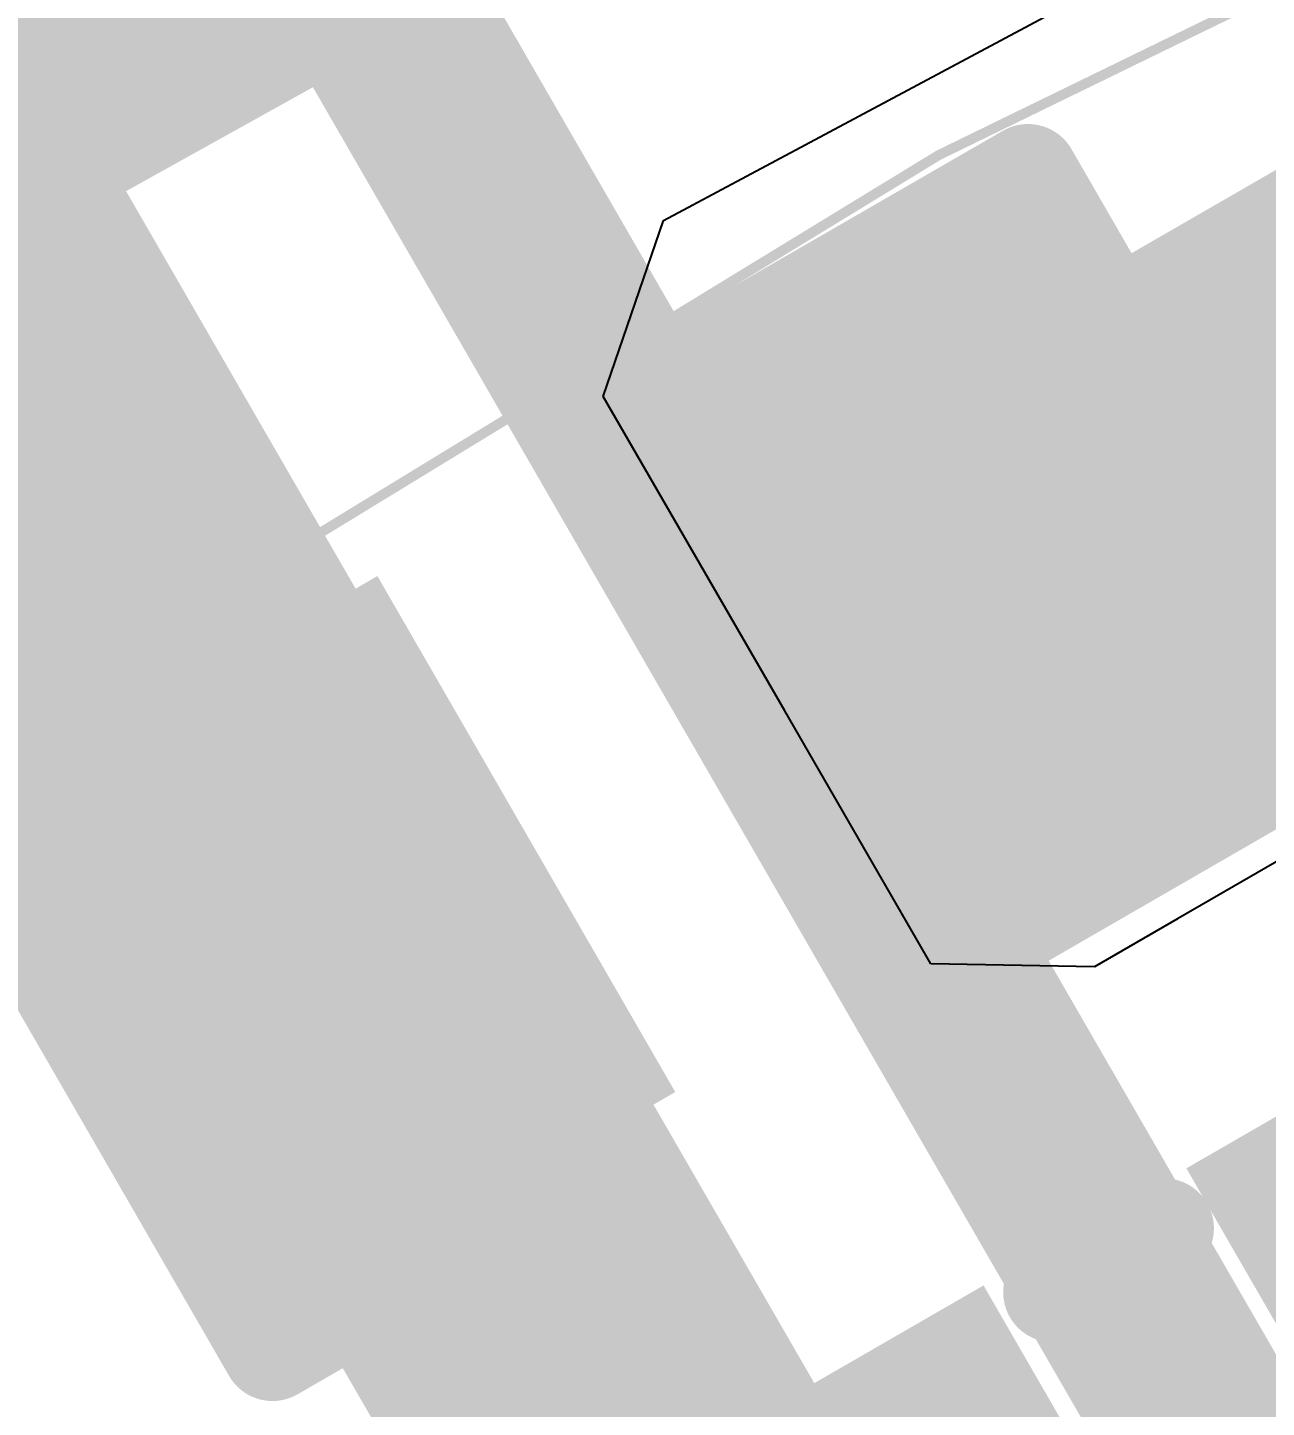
# Model space of a CAD drawing. Header units: inches. Extents: x -7 to 348, y -14 to 159.
# Drawn here: x 24.57 to 26.14, y 36.382 to 38.131 of the extents above; entities that cross this region are included whole.
import ezdxf

# ---------------------------------------------------------------- set-up
doc = ezdxf.new("R2010")
doc.units = ezdxf.units.IN
for name, color, linetype in [('Dimension', 6, 'Continuous'), ('Fabrication', 76, 'Continuous'), ('Top Layer', 1, 'Continuous'), ('Top Overlay', 2, 'Continuous'), ('Top Paste', 8, 'Continuous'), ('Top Solder', 216, 'Continuous')]:
    doc.layers.add(name, color=color, linetype=linetype)
doc.styles.add('Arial', font='', dxfattribs={"height": 0.2})
doc.styles.get('Arial').set_extended_font_data('Arial')

msp = doc.modelspace()

# ---------------------------------------------------------------- hatches: boundary and pattern name
at = {"layer": 'Top Layer'}
for points in [[(25.8056, 37.8234), (26.1231, 37.2735), (25.7271, 37.0449), (25.4096, 37.5948)], [(24.9917, 37.3535), (25.3092, 36.8036), (24.9132, 36.575), (24.5957, 37.1249)], [(26.0945, 35.7915), (25.4017, 35.3915), (25.0517, 35.9977), (25.7445, 36.3977)]]:
    msp.add_hatch(color=1, dxfattribs=at).paths.add_polyline_path(points)
at = {"layer": 'Top Paste'}
for points in [[(25.8056, 37.8234), (26.1231, 37.2735), (25.7271, 37.0449), (25.4096, 37.5948)], [(24.9917, 37.3535), (25.3092, 36.8036), (24.9132, 36.575), (24.5957, 37.1249)], [(26.0945, 35.7915), (25.4017, 35.3915), (25.0517, 35.9977), (25.7445, 36.3977)]]:
    msp.add_hatch(color=8, dxfattribs=at).paths.add_polyline_path(points)
at = {"layer": 'Top Solder'}
for points in [[(25.8275, 37.9054), (26.205, 37.2515), (25.7052, 36.9629), (25.3277, 37.6168)], [(25.0136, 37.4355), (25.3911, 36.7816), (24.8913, 36.493), (24.5138, 37.1469)], [(27.3591, 36.4043), (26.4903, 35.9027), (26.0387, 36.6849), (26.9075, 37.1865)], [(26.2333, 35.7543), (25.3645, 35.2527), (24.9129, 36.0349), (25.7817, 36.5365)]]:
    msp.add_hatch(color=216, dxfattribs=at).paths.add_polyline_path(points)

# ---------------------------------------------------------------- linework, layer by layer
at = {"layer": 'Dimension', "const_width": 0.254}
msp.add_lwpolyline([(21.8173, 43.7036), (50.0673, -5.2268)], dxfattribs=at)
for points in [[(58.31, 19.467, 1), (13.31, 19.467, 1)], [(54.5603, 19.4669, 1), (17.0603, 19.4669, 1)]]:
    msp.add_lwpolyline(points, format="xyb", close=True, dxfattribs=at)
at = {"layer": 'Fabrication', "const_width": 0.0127}
msp.add_lwpolyline([(24.0276, 36.9322, -0.191774), (39.2015, 40.274)], format="xyb", dxfattribs=at)
msp.add_lwpolyline([(24.0276, 36.9322, -0.191774), (39.2015, 40.274)], format="xyb", dxfattribs=at)
msp.add_lwpolyline([(24.0276, 36.9322, -0.191774), (39.2015, 40.274)], format="xyb", dxfattribs=at)
msp.add_lwpolyline([(24.0276, 36.9322, -0.191774), (39.2015, 40.274)], format="xyb", dxfattribs=at)
at = {"layer": 'Top Layer'}
for p, q in [((25.3762, 37.8862), (26.4778, 38.475)), ((25.2997, 37.663), (25.3762, 37.8862)), ((25.5297, 37.2647), (25.2997, 37.663)), ((27.0098, 37.5682), (26.0274, 37.001)), ((25.7149, 36.9439), (25.5297, 37.2647)), ((25.5297, 37.2647), (25.5297, 37.2647)), ((25.5297, 37.2647), (25.5297, 37.2647)), ((26.0274, 37.001), (25.9223, 36.9403)), ((25.9223, 36.9403), (25.7149, 36.9439))]:
    msp.add_line(p, q, dxfattribs=at)
at = {"layer": 'Top Layer', "const_width": 2.032}
msp.add_lwpolyline([(23.9597, 38.6755, -0.53877), (58.0622, 22.8854)], format="xyb", dxfattribs=at)
at = {"layer": 'Top Layer'}
for points, const_width in [([(23.4517, 38.6755, 1), (24.4677, 38.6755, 1)], 1.016), ([(25.7273, 37.485, 1), (25.9813, 37.485, 1)], 0.254), ([(25.7908, 37.485, 1), (25.9178, 37.485, 1)], 0.127), ([(25.7029, 37.4342, 1), (25.8299, 37.4342, 1)], 0.127), ([(24.8278, 36.9656, 1), (25.0818, 36.9656, 1)], 0.254), ([(24.8278, 36.9656, 1), (25.0818, 36.9656, 1)], 0.254), ([(24.842, 36.9409, 1), (25.096, 36.9409, 1)], 0.254), ([(24.842, 36.9409, 1), (25.096, 36.9409, 1)], 0.254)]:
    msp.add_lwpolyline(points, format="xyb", close=True, dxfattribs=dict(at, const_width=const_width))
for points, const_width in [([(24.069, 38.4998), (24.9548, 36.9656)], 0.508), ([(25.8543, 37.485), (26.5124, 37.8649)], 0.508), ([(25.7664, 37.4342), (25.8543, 37.485)], 0.254), ([(24.9548, 36.9656), (24.969, 36.9409)], 0.508), ([(24.969, 36.9409), (25.5731, 35.8946)], 0.508)]:
    msp.add_lwpolyline(points, dxfattribs=dict(at, const_width=const_width))
at = {"layer": 'Top Overlay', "const_width": 0.127}
for points in [[(25.3982, 37.6909), (25.8381, 37.9449)], [(25.8381, 37.9449), (26.2445, 37.2409)], [(24.4743, 37.1575), (24.9142, 37.4115)], [(25.8046, 36.9869), (26.2445, 37.2409)], [(24.4743, 37.1575), (24.8807, 36.4535)], [(24.8807, 36.4535), (25.3206, 36.7075)], [(25.87, 36.5279), (26.0101, 36.6088)]]:
    msp.add_lwpolyline(points, dxfattribs=at)
at = {"layer": 'Top Overlay', "const_width": 0.0635}
for points in [[(25.8064, 37.9449, 1), (25.8699, 37.9449, 1)], [(25.8064, 37.9449, 1), (25.8699, 37.9449, 1)], [(25.3664, 37.6909, 1), (25.4299, 37.6909, 1)], [(24.8825, 37.4115, 1), (24.946, 37.4115, 1)], [(25.7728, 36.9869, 1), (25.8363, 36.9869, 1)], [(25.2889, 36.7075, 1), (25.3524, 36.7075, 1)], [(25.9784, 36.6088, 1), (26.0419, 36.6088, 1)], [(25.8383, 36.5279, 1), (25.9018, 36.5279, 1)], [(24.8489, 36.4535, 1), (24.9124, 36.4535, 1)], [(24.8489, 36.4535, 1), (24.9124, 36.4535, 1)]]:
    msp.add_lwpolyline(points, format="xyb", close=True, dxfattribs=at)

# ---------------------------------------------------------------- texts
at = {"layer": 'Top Overlay', "style": 'Arial'}
msp.add_text('C38', height=0.889, rotation=30, dxfattribs=at).set_placement((23.9505, 37.7694))

doc.saveas('drawing.dxf')
